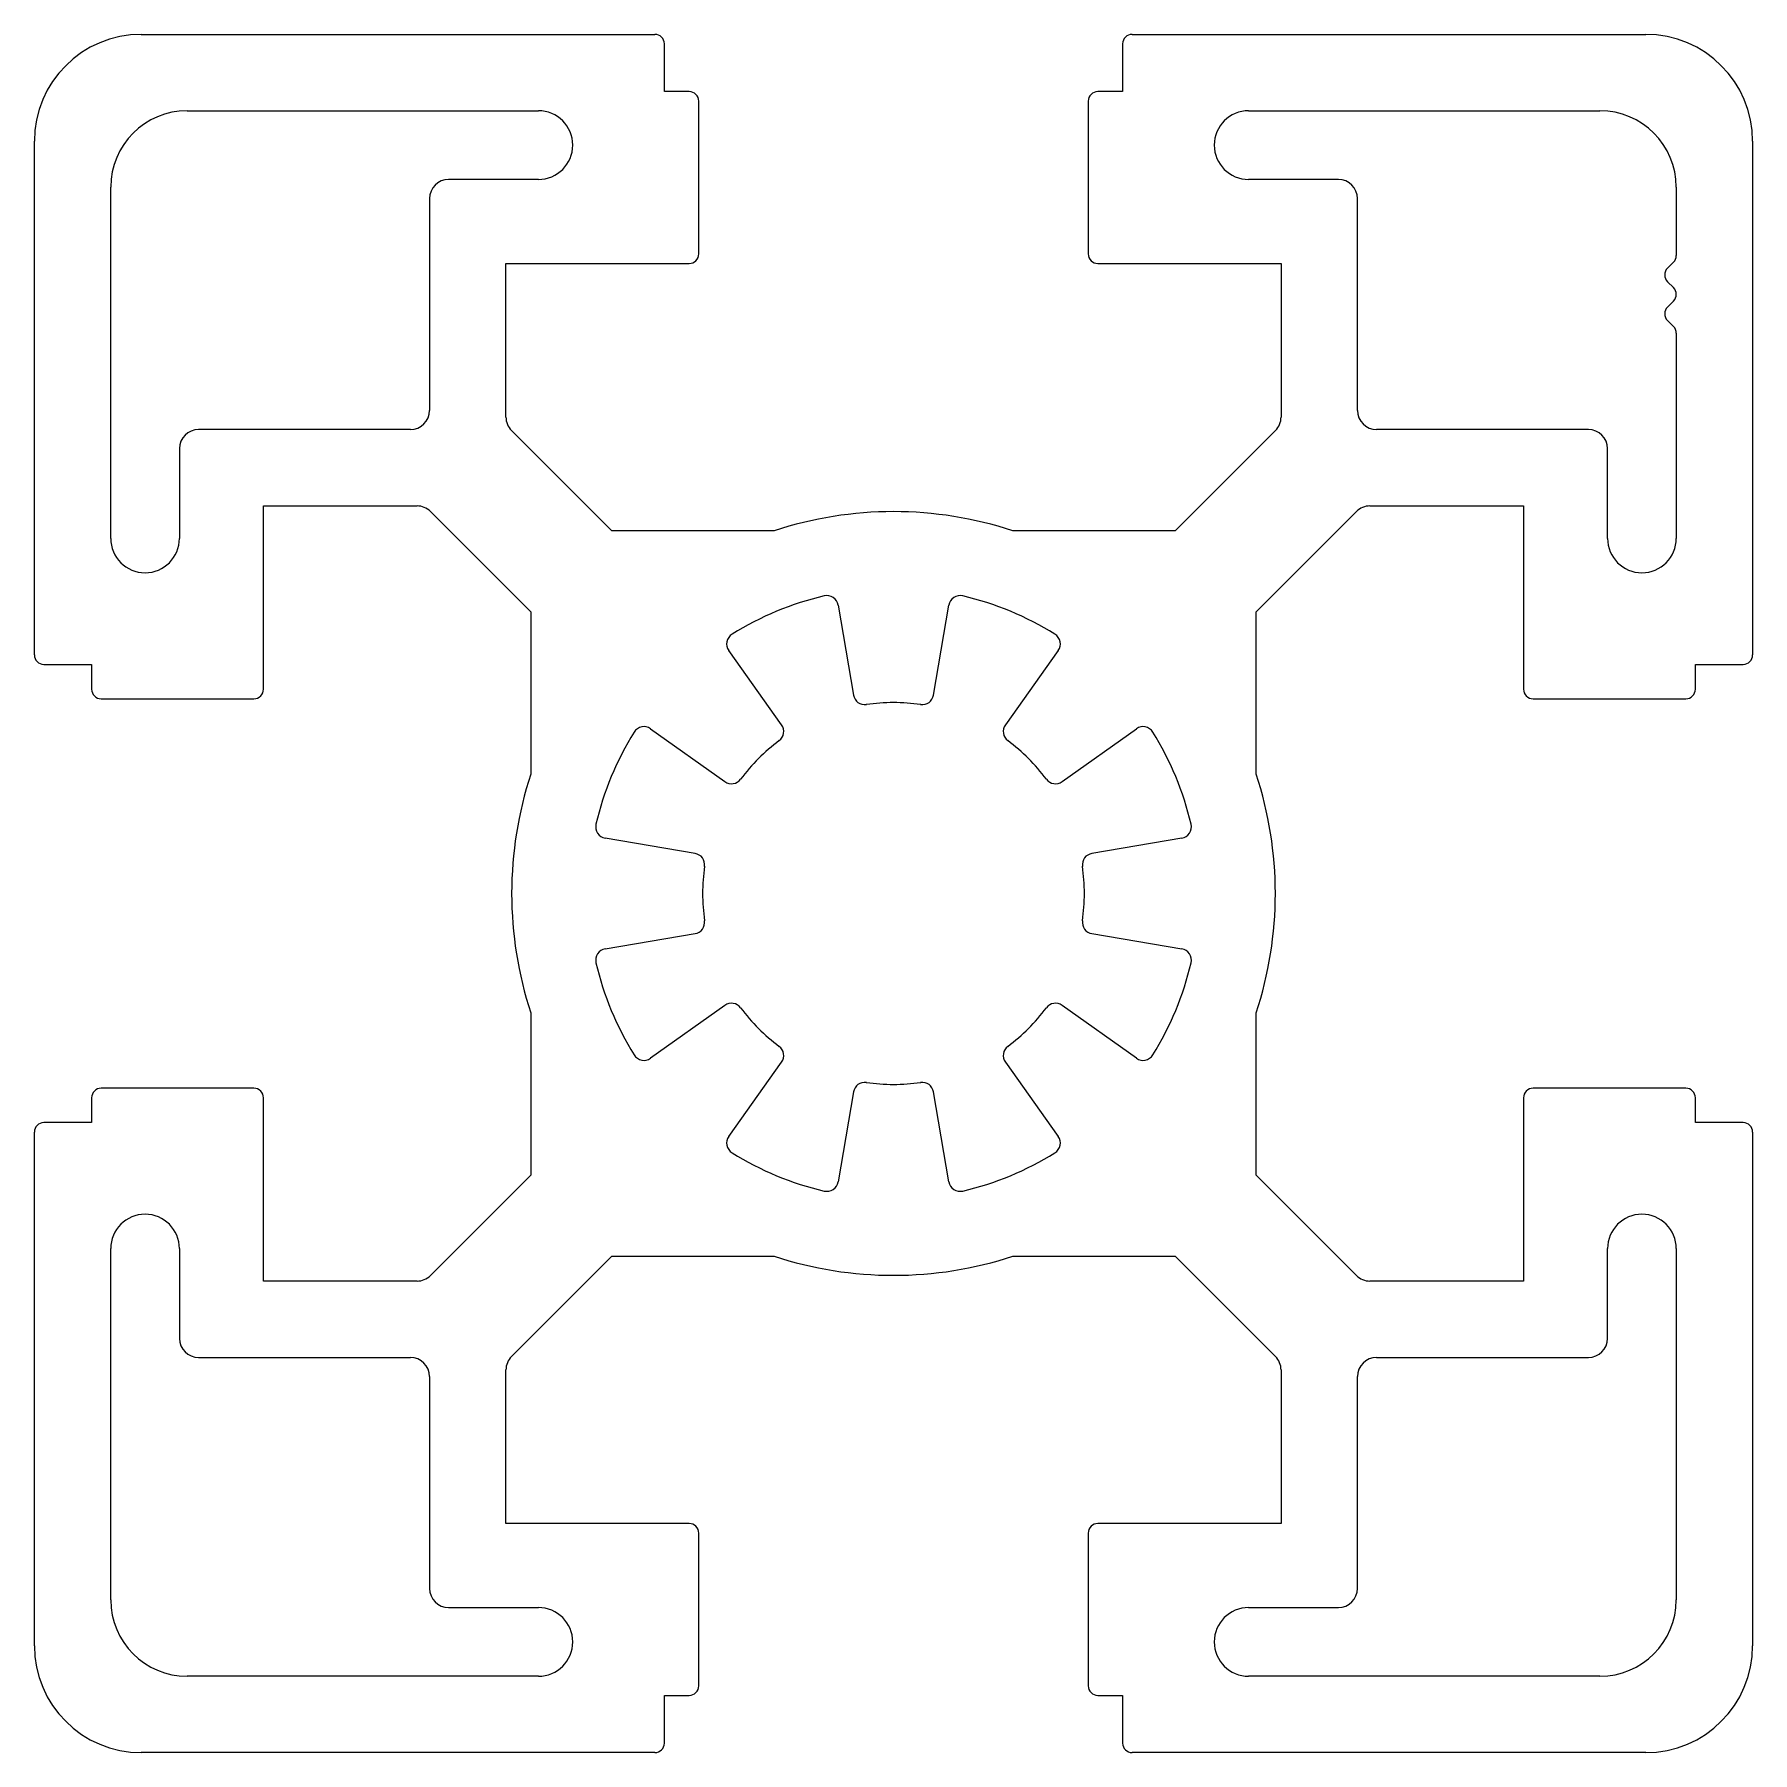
# Model space of a CAD drawing. Extents: x 3184.9 to 3229.9, y 1624.8 to 1669.8.
import ezdxf

# ---------------------------------------------------------------- set-up
doc = ezdxf.new("R2010")
doc.units = 0
doc.layers.get('0').update_dxf_attribs({"linetype": 'CONTINUOUS'})

msp = doc.modelspace()

# ---------------------------------------------------------------- linework, layer by layer
for p, q in [((3187.671, 1669.834), (3201.121, 1669.834)), ((3201.371, 1668.334), (3201.371, 1669.584)), ((3213.371, 1669.584), (3213.371, 1668.334)), ((3213.621, 1669.834), (3227.071, 1669.834)), ((3202.021, 1668.334), (3201.371, 1668.334)), ((3213.371, 1668.334), (3212.721, 1668.334)), ((3188.871, 1667.834), (3198.071, 1667.834)), ((3202.271, 1664.084), (3202.271, 1668.084)), ((3212.471, 1668.084), (3212.471, 1664.084)), ((3216.671, 1667.834), (3225.871, 1667.834)), ((3184.871, 1653.584), (3184.871, 1667.034)), ((3229.871, 1667.034), (3229.871, 1653.584)), ((3198.071, 1666.034), (3195.721, 1666.034)), ((3219.021, 1666.034), (3216.671, 1666.034)), ((3186.871, 1656.634), (3186.871, 1665.834)), ((3195.221, 1665.534), (3195.221, 1659.984)), ((3219.521, 1659.984), (3219.521, 1665.534)), ((3227.871, 1665.834), (3227.871, 1664.043)), ((3197.221, 1659.812), (3197.221, 1663.834)), ((3197.221, 1663.834), (3202.021, 1663.834)), ((3212.721, 1663.834), (3217.521, 1663.834)), ((3217.521, 1663.834), (3217.521, 1659.812)), ((3227.798, 1663.866), (3227.642, 1663.711)), ((3227.642, 1663.357), (3227.798, 1663.202)), ((3227.798, 1662.848), (3227.642, 1662.693)), ((3227.642, 1662.339), (3227.798, 1662.183)), ((3227.871, 1662.007), (3227.871, 1656.634)), ((3194.721, 1659.484), (3189.171, 1659.484)), ((3199.992, 1656.834), (3197.367, 1659.459)), ((3217.374, 1659.459), (3214.75, 1656.834)), ((3225.571, 1659.484), (3220.021, 1659.484)), ((3188.671, 1658.984), (3188.671, 1656.634)), ((3226.071, 1656.634), (3226.071, 1658.984)), ((3190.871, 1652.684), (3190.871, 1657.484)), ((3190.871, 1657.484), (3194.892, 1657.484)), ((3219.849, 1657.484), (3223.871, 1657.484)), ((3223.871, 1657.484), (3223.871, 1652.684)), ((3195.246, 1657.337), (3197.871, 1654.713)), ((3216.871, 1654.713), (3219.496, 1657.337)), ((3204.248, 1656.834), (3199.992, 1656.834)), ((3214.75, 1656.834), (3210.493, 1656.834)), ((3197.871, 1654.713), (3197.871, 1650.456)), ((3205.923, 1654.884), (3206.321, 1652.53)), ((3208.421, 1652.53), (3208.819, 1654.884)), ((3216.871, 1650.456), (3216.871, 1654.713)), ((3185.121, 1653.334), (3186.371, 1653.334)), ((3186.371, 1653.334), (3186.371, 1652.684)), ((3204.439, 1651.751), (3203.056, 1653.696)), ((3211.686, 1653.696), (3210.302, 1651.751)), ((3228.371, 1652.684), (3228.371, 1653.334)), ((3228.371, 1653.334), (3229.621, 1653.334)), ((3186.621, 1652.434), (3190.621, 1652.434)), ((3224.121, 1652.434), (3228.121, 1652.434)), ((3201.008, 1651.649), (3202.954, 1650.265)), ((3211.788, 1650.265), (3213.733, 1651.649)), ((3202.175, 1648.384), (3199.821, 1648.782)), ((3214.921, 1648.782), (3212.567, 1648.384)), ((3199.821, 1645.886), (3202.175, 1646.284)), ((3212.567, 1646.284), (3214.921, 1645.886)), ((3202.954, 1644.402), (3201.008, 1643.019)), ((3213.733, 1643.019), (3211.788, 1644.402)), ((3197.871, 1644.211), (3197.871, 1639.955)), ((3216.871, 1639.955), (3216.871, 1644.211)), ((3203.056, 1640.971), (3204.439, 1642.917)), ((3210.302, 1642.917), (3211.686, 1640.971)), ((3190.621, 1642.234), (3186.621, 1642.234)), ((3206.321, 1642.138), (3205.923, 1639.784)), ((3208.819, 1639.784), (3208.421, 1642.138)), ((3228.121, 1642.234), (3224.121, 1642.234)), ((3186.371, 1641.984), (3186.371, 1641.334)), ((3190.871, 1637.184), (3190.871, 1641.984)), ((3223.871, 1641.984), (3223.871, 1637.184)), ((3228.371, 1641.334), (3228.371, 1641.984)), ((3186.371, 1641.334), (3185.121, 1641.334)), ((3229.621, 1641.334), (3228.371, 1641.334)), ((3184.871, 1627.634), (3184.871, 1641.084)), ((3229.871, 1641.084), (3229.871, 1627.634)), ((3197.871, 1639.955), (3195.246, 1637.33)), ((3219.496, 1637.33), (3216.871, 1639.955)), ((3186.871, 1628.834), (3186.871, 1638.034)), ((3188.671, 1638.034), (3188.671, 1635.684)), ((3226.071, 1635.684), (3226.071, 1638.034)), ((3227.871, 1638.034), (3227.871, 1628.834)), ((3197.367, 1635.209), (3199.992, 1637.834)), ((3199.992, 1637.834), (3204.248, 1637.834)), ((3210.493, 1637.834), (3214.75, 1637.834)), ((3214.75, 1637.834), (3217.374, 1635.209)), ((3194.892, 1637.184), (3190.871, 1637.184)), ((3223.871, 1637.184), (3219.849, 1637.184)), ((3189.171, 1635.184), (3194.721, 1635.184)), ((3197.221, 1630.834), (3197.221, 1634.855)), ((3217.521, 1634.855), (3217.521, 1630.834)), ((3220.021, 1635.184), (3225.571, 1635.184)), ((3195.221, 1634.684), (3195.221, 1629.134)), ((3219.521, 1629.134), (3219.521, 1634.684)), ((3202.021, 1630.834), (3197.221, 1630.834)), ((3217.521, 1630.834), (3212.721, 1630.834)), ((3202.271, 1626.584), (3202.271, 1630.584)), ((3212.471, 1630.584), (3212.471, 1626.584)), ((3195.721, 1628.634), (3198.071, 1628.634)), ((3216.671, 1628.634), (3219.021, 1628.634)), ((3198.071, 1626.834), (3188.871, 1626.834)), ((3225.871, 1626.834), (3216.671, 1626.834)), ((3201.371, 1625.084), (3201.371, 1626.334)), ((3201.371, 1626.334), (3202.021, 1626.334)), ((3212.721, 1626.334), (3213.371, 1626.334)), ((3213.371, 1626.334), (3213.371, 1625.084)), ((3201.121, 1624.834), (3187.671, 1624.834)), ((3227.071, 1624.834), (3213.621, 1624.834))]:
    msp.add_line(p, q)
for centre, radius, start, end in [((3187.671, 1667.034), 2.8, 90, 180), ((3201.121, 1669.584), 0.25, 0, 90), ((3213.621, 1669.584), 0.25, 90, 180), ((3227.071, 1667.034), 2.8, 0, 90), ((3202.021, 1668.084), 0.25, 0, 90), ((3212.721, 1668.084), 0.25, 90, 180), ((3188.871, 1665.834), 2, 90, 180), ((3198.071, 1666.934), 0.9, 270, 90), ((3216.671, 1666.934), 0.9, 90, 270), ((3225.871, 1665.834), 2, 0, 90), ((3195.721, 1665.534), 0.5, 90, 180), ((3219.021, 1665.534), 0.5, 0, 90), ((3202.021, 1664.084), 0.25, 270, 360), ((3212.721, 1664.084), 0.25, 180, 270), ((3227.819, 1663.534), 0.25, 135, 225), ((3227.621, 1664.043), 0.25, 315, 360), ((3227.621, 1663.025), 0.25, 315, 45), ((3227.819, 1662.516), 0.25, 135, 225), ((3227.621, 1662.007), 0.25, 0, 45), ((3194.721, 1659.984), 0.5, 270, 0), ((3197.721, 1659.812), 0.5, 180, 225), ((3217.021, 1659.812), 0.5, 315, 360), ((3220.021, 1659.984), 0.5, 180, 270), ((3189.171, 1658.984), 0.5, 90, 180), ((3225.571, 1658.984), 0.5, 0, 90), ((3194.892, 1656.984), 0.5, 45, 90), ((3219.849, 1656.984), 0.5, 90, 135), ((3207.371, 1647.334), 10, 71.8051, 108.1949), ((3187.771, 1656.634), 0.9, 180, 0), ((3226.971, 1656.634), 0.9, 180, 0), ((3207.371, 1647.334), 8, 103.0887, 121.9113), ((3205.627, 1654.834), 0.3, 9.5906, 103.0887), ((3209.115, 1654.834), 0.3, 76.9113, 170.4094), ((3207.371, 1647.334), 8, 58.0887, 76.9113), ((3203.301, 1653.87), 0.3, 121.9113, 215.4094), ((3211.441, 1653.87), 0.3, 324.5906, 58.0887), ((3185.121, 1653.584), 0.25, 180, 270), ((3229.621, 1653.584), 0.25, 270, 360), ((3186.621, 1652.684), 0.25, 180, 270), ((3190.621, 1652.684), 0.25, 270, 360), ((3206.617, 1652.58), 0.3, 189.5906, 278.1831), ((3208.125, 1652.58), 0.3, 261.8169, 350.4094), ((3224.121, 1652.684), 0.25, 180, 270), ((3228.121, 1652.684), 0.25, 270, 360), ((3207.371, 1647.334), 5, 81.8169, 98.1831), ((3207.371, 1647.334), 8, 148.0887, 166.9113), ((3200.835, 1651.404), 0.3, 54.5906, 148.0887), ((3204.195, 1651.577), 0.3, 306.8169, 35.4094), ((3210.547, 1651.577), 0.3, 144.5906, 233.1831), ((3213.907, 1651.404), 0.3, 31.9113, 125.4094), ((3207.371, 1647.334), 8, 13.0887, 31.9113), ((3207.371, 1647.334), 5, 126.8169, 143.1831), ((3207.371, 1647.334), 5, 36.8169, 53.1831), ((3207.371, 1647.334), 10, 161.8051, 198.1949), ((3203.128, 1650.51), 0.3, 234.5906, 323.1831), ((3211.614, 1650.51), 0.3, 216.8169, 305.4094), ((3207.371, 1647.334), 10, 341.8051, 18.1949), ((3199.871, 1649.078), 0.3, 166.9113, 260.4094), ((3214.871, 1649.078), 0.3, 279.5906, 13.0887), ((3202.125, 1648.088), 0.3, 351.8169, 80.4094), ((3212.617, 1648.088), 0.3, 99.5906, 188.1831), ((3207.371, 1647.334), 5, 171.8169, 188.1831), ((3207.371, 1647.334), 5, 351.8169, 8.1831), ((3202.125, 1646.579), 0.3, 279.5906, 8.1831), ((3212.617, 1646.579), 0.3, 171.8169, 260.4094), ((3199.871, 1645.59), 0.3, 99.5906, 193.0887), ((3214.871, 1645.59), 0.3, 346.9113, 80.4094), ((3207.371, 1647.334), 8, 193.0887, 211.9113), ((3207.371, 1647.334), 8, 328.0887, 346.9113), ((3203.128, 1644.158), 0.3, 36.8169, 125.4094), ((3207.371, 1647.334), 5, 216.8169, 233.1831), ((3207.371, 1647.334), 5, 306.8169, 323.1831), ((3211.614, 1644.158), 0.3, 54.5906, 143.1831), ((3200.835, 1643.264), 0.3, 211.9113, 305.4094), ((3204.195, 1643.091), 0.3, 324.5906, 53.1831), ((3210.547, 1643.091), 0.3, 126.8169, 215.4094), ((3213.907, 1643.264), 0.3, 234.5906, 328.0887), ((3186.621, 1641.984), 0.25, 90, 180), ((3190.621, 1641.984), 0.25, 0, 90), ((3206.617, 1642.088), 0.3, 81.8169, 170.4094), ((3207.371, 1647.334), 5, 261.8169, 278.1831), ((3208.125, 1642.088), 0.3, 9.5906, 98.1831), ((3224.121, 1641.984), 0.25, 90, 180), ((3228.121, 1641.984), 0.25, 0, 90), ((3185.121, 1641.084), 0.25, 90, 180), ((3229.621, 1641.084), 0.25, 0, 90), ((3203.301, 1640.798), 0.3, 144.5906, 238.0887), ((3211.441, 1640.798), 0.3, 301.9113, 35.4094), ((3207.371, 1647.334), 8, 238.0887, 256.9113), ((3207.371, 1647.334), 8, 283.0887, 301.9113), ((3205.627, 1639.834), 0.3, 256.9113, 350.4094), ((3209.115, 1639.834), 0.3, 189.5906, 283.0887), ((3187.771, 1638.034), 0.9, 0, 180), ((3226.971, 1638.034), 0.9, 0, 180), ((3207.371, 1647.334), 10, 251.8051, 288.1949), ((3194.892, 1637.684), 0.5, 270, 315), ((3219.849, 1637.684), 0.5, 225, 270), ((3189.171, 1635.684), 0.5, 180, 270), ((3225.571, 1635.684), 0.5, 270, 0), ((3194.721, 1634.684), 0.5, 0, 90), ((3197.721, 1634.855), 0.5, 135, 180), ((3217.021, 1634.855), 0.5, 0, 45), ((3220.021, 1634.684), 0.5, 90, 180), ((3202.021, 1630.584), 0.25, 0, 90), ((3212.721, 1630.584), 0.25, 90, 180), ((3195.721, 1629.134), 0.5, 180, 270), ((3219.021, 1629.134), 0.5, 270, 360), ((3188.871, 1628.834), 2, 180, 270), ((3198.071, 1627.734), 0.9, 270, 90), ((3216.671, 1627.734), 0.9, 90, 270), ((3225.871, 1628.834), 2, 270, 0), ((3187.671, 1627.634), 2.8, 180, 270), ((3227.071, 1627.634), 2.8, 270, 360), ((3202.021, 1626.584), 0.25, 270, 360), ((3212.721, 1626.584), 0.25, 180, 270), ((3201.121, 1625.084), 0.25, 270, 360), ((3213.621, 1625.084), 0.25, 180, 270)]:
    msp.add_arc(centre, radius, start, end)

doc.saveas('drawing.dxf')
